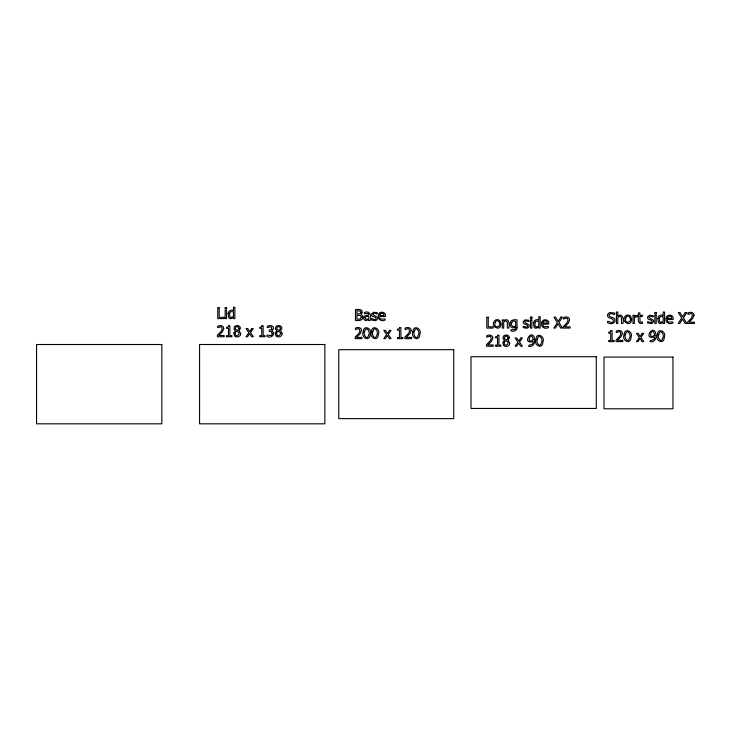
<?xml version="1.0" encoding="UTF-8"?>
<svg xmlns="http://www.w3.org/2000/svg" width="731" height="731" viewBox="0 0 731 731"><rect width="100%" height="100%" fill="white"/><g stroke="black" fill="none" stroke-linecap="round" stroke-linejoin="round"><path stroke-width="1.1" d="M533.246 339.787C525.269 345.69 531.181 328.932 533.246 339.787M654.62 335.163C646.643 341.066 652.555 324.308 654.62 335.163M363.252 331.801C360.465 337.886 370.105 342.135 370.133 334.542C372.911 328.475 363.28 324.208 363.252 331.801M371.458 331.801C368.671 337.886 378.311 342.135 378.338 334.542C381.116 328.475 371.485 324.208 371.458 331.801M412.914 331.801C410.128 337.886 419.768 342.135 419.795 334.542C422.573 328.475 412.942 324.208 412.914 331.801M536.006 339.394C533.219 345.48 542.859 349.729 542.886 342.135C545.664 336.068 536.042 331.801 536.006 339.394M624.128 334.771C621.341 340.847 630.981 345.105 631.008 337.503C633.786 331.435 624.155 327.177 624.128 334.771M657.379 334.771C654.592 340.847 664.232 345.105 664.26 337.503C667.037 331.435 657.407 327.177 657.379 334.771M364.769 331.262C362.412 334.67 367.62 340.938 368.607 335.127C371.001 331.673 365.728 325.386 364.769 331.262M372.974 331.262C370.617 334.67 375.825 340.938 376.812 335.127C379.206 331.673 373.934 325.386 372.974 331.262M414.431 331.262C412.074 334.67 417.282 340.938 418.269 335.127C420.663 331.673 415.391 325.386 414.431 331.262M537.523 338.855C535.174 342.263 540.373 348.532 541.369 342.72C543.754 339.266 538.482 332.98 537.523 338.855M625.645 334.222C623.287 337.64 628.496 343.908 629.482 338.097C631.876 334.643 626.604 328.356 625.645 334.222M658.896 334.222C656.539 337.64 661.747 343.908 662.734 338.097C665.128 334.643 659.855 328.356 658.896 334.222M534.726 340.107C535.156 343.561 532.323 347.444 528.577 346.284C528.184 343.89 534.187 345.882 533.21 341.523C520.417 345.096 533.264 326.035 534.726 340.107M656.091 335.483C656.52 338.937 653.697 342.821 649.95 341.66C649.557 339.266 655.552 341.249 654.583 336.9C641.791 340.472 654.638 321.402 656.091 335.483M517.018 327.15C517.548 330.604 513.655 332.057 510.923 330.832C510.165 327.826 517.073 332.02 515.638 326.995C513.381 329.352 509.534 327.004 510.137 323.906C509.763 319.447 514.469 319.538 517.018 319.886L517.018 327.15M500.909 323.988C501.009 332.185 489.441 326.547 494.595 320.799A3.271 3.271 0 0 1 496.468 319.73L498.039 319.73A3.235 3.235 0 0 1 499.913 320.79L500.909 323.988M631.557 319.365C631.657 327.561 620.089 321.914 625.243 316.167A3.271 3.271 0 0 1 627.116 315.107L628.687 315.107A3.235 3.235 0 0 1 630.561 316.167L631.557 319.365M228.054 313.553L228.821 317.738A2.632 2.632 0 0 0 230.384 318.762L233.481 317.766L233.481 318.597L234.861 318.597L234.861 307.184L233.481 307.184L233.481 310.73A3.728 3.728 0 0 0 230.768 310.255L229.031 311.324L228.054 313.553M378.338 315.49C377.223 319.538 382.002 322.051 385.2 319.995C385.986 317.044 378.914 321.722 379.681 316.541L385.356 316.541C386.745 311.452 378.594 310.465 378.338 315.49M533.365 323.038L534.133 327.214A2.632 2.632 0 0 0 535.695 328.246L538.793 327.25L538.793 328.082L540.172 328.082L540.172 316.66L538.793 316.66L538.793 320.215A3.728 3.728 0 0 0 536.07 319.739L534.343 320.799L533.365 323.038M541.662 323.084C540.547 327.132 545.326 329.635 548.524 327.589C549.319 324.637 542.219 329.306 543.005 324.125L548.679 324.125C550.068 319.036 541.918 318.049 541.662 323.084M657.763 318.414L658.54 322.59A2.632 2.632 0 0 0 660.093 323.614L663.191 322.618L663.191 323.458L664.57 323.458L664.57 312.036L663.191 312.036L663.191 315.591A3.728 3.728 0 0 0 660.477 315.107L658.741 316.176L657.763 318.414M666.069 318.46C664.945 322.508 669.724 325.012 672.931 322.956C673.708 320.014 666.635 324.683 667.403 319.502L673.087 319.502C674.475 314.412 666.325 313.425 666.069 318.46M272.16 333.4C272.553 338.06 266.047 332.989 267.007 336.297C270.571 339.294 276.455 333.839 272.151 331.006C270.388 330.677 275.039 328.932 273.193 327.059C272.005 325.048 269.127 325.432 267.308 326.264C266.477 329.654 269.885 325.478 271.384 327.196L271.795 329.169L269.236 330.211L269.236 331.435L271.503 331.819L272.16 333.4M239 328.365L237.904 330.558L235.903 329.544A1.563 1.563 0 0 1 235.318 328.274C235.3 326.081 239.092 326.172 239 328.365M280.448 328.365L279.361 330.558L277.36 329.544A1.563 1.563 0 0 1 276.775 328.274C276.747 326.081 280.549 326.172 280.448 328.365M361.397 317.199L360.155 319.027L356.947 319.255L356.947 315.216L360.511 315.5L361.397 317.199M508.054 337.85L506.958 340.043L504.957 339.029A1.563 1.563 0 0 1 504.372 337.759C504.344 335.566 508.146 335.657 508.054 337.85M240.709 333.701L240.133 335.547L238.544 336.753L236.369 336.936L234.532 336.059L233.71 332.879L235.437 330.905L233.947 329.215L234.377 326.821A3.143 3.143 0 0 1 235.839 325.77C237.712 325.067 240.481 326.063 240.435 328.347C238.534 331.024 239.402 331.042 240.709 333.701M282.166 333.701L281.59 335.547L280 336.753L277.826 336.936L275.98 336.059L275.158 332.879L276.894 330.905L275.404 329.215L275.834 326.821A3.143 3.143 0 0 1 277.296 325.77C279.169 325.067 281.938 326.063 281.892 328.347C279.991 331.024 280.859 331.042 282.166 333.701M509.763 343.186L509.187 345.032L507.597 346.238L505.423 346.421L503.577 345.535L502.764 342.364L504.491 340.39L503.001 338.691L503.431 336.306A3.143 3.143 0 0 1 504.893 335.255C506.766 334.551 509.534 335.547 509.489 337.832C507.588 340.5 508.456 340.527 509.763 343.186M371.714 314.074C370.617 317.665 376.62 315.975 376.036 318.89C374.683 321.311 370.855 316.496 371.622 320.004L375.113 320.644A3.125 3.125 0 0 0 376.739 319.94C380.184 316.176 373.02 316.532 373.194 313.91C374.382 311.589 378.11 315.984 377.26 312.694L373.477 312.274L371.714 314.074M523.295 321.658C522.199 325.249 528.202 323.559 527.618 326.483C526.265 328.904 522.427 324.089 523.204 327.589L526.695 328.237A3.125 3.125 0 0 0 528.312 327.534C531.766 323.769 524.602 324.125 524.767 321.503C525.964 319.173 529.692 323.577 528.833 320.279L525.05 319.858L523.295 321.658M647.693 317.035C646.597 320.626 652.6 318.935 652.015 321.859C650.663 324.281 646.743 319.447 647.611 322.965L651.093 323.605A3.125 3.125 0 0 0 652.719 322.91C656.173 319.145 649 319.502 649.174 316.87C650.371 314.549 654.09 318.954 653.24 315.655L649.457 315.235L647.693 317.035M362.905 317.135C362.878 320.872 358.08 320.754 355.494 320.498L355.494 309.56C357.779 309.414 363.143 308.893 362.293 312.758C359.497 314.769 362.859 314.641 362.905 317.135M607.763 314.823C606.438 319.438 614.332 317.318 613.391 321.311C611.929 324.884 606.611 318.661 607.625 322.8C610.102 324.326 614.954 324.034 615.054 320.342C615.493 316.313 608.411 318.515 609.371 314.604C610.723 311.269 615.612 316.998 614.634 313.032L609.919 312.557A3.481 3.481 0 0 0 608.283 313.709L607.763 314.823M495.152 322.599C492.959 329.343 502.773 327.205 498.907 321.622A1.855 1.855 0 0 0 497.756 320.9L496.742 320.9A1.864 1.864 0 0 0 495.591 321.622L495.152 322.599M625.8 317.976C623.607 324.71 633.421 322.581 629.555 316.998A1.855 1.855 0 0 0 628.404 316.267L627.39 316.267A1.864 1.864 0 0 0 626.239 316.998L625.8 317.976M229.552 313.206L229.863 316.751A1.508 1.508 0 0 0 230.877 317.464L233.481 316.605L233.481 311.881L230.722 311.634L229.552 313.206M235.144 332.907C234.843 339.559 243.222 332.34 236.323 331.28L235.144 332.907M276.601 332.907C276.291 339.559 284.679 332.34 277.771 331.28L276.601 332.907M504.198 342.391C503.887 349.043 512.276 341.825 505.368 340.756L504.198 342.391M534.864 322.691L535.174 326.227A1.508 1.508 0 0 0 536.188 326.949L538.793 326.09L538.793 321.357L536.033 321.119L534.864 322.691M659.271 318.067L659.581 321.603A1.508 1.508 0 0 0 660.586 322.325L663.191 321.457L663.191 316.733L660.44 316.496L659.271 318.067M363.764 317.327L363.672 318.113A2.805 2.805 0 0 0 364.102 319.621L365.664 320.671L368.826 319.621L368.826 320.498L370.197 320.498C371.896 316.084 369.804 309.981 364.34 312.475C363.408 315.701 368.232 311.561 368.789 314.394C368.588 316.185 364.038 314.531 363.764 317.327M511.718 322.609C510.43 325.35 513.354 328.118 515.638 325.862L515.638 321.357L513.326 320.946L511.718 322.609M223.723 328.594L222.507 331.728L218.807 335.492L224.179 335.492L224.179 336.744L217.436 336.744L217.436 335.209C219.218 333.108 223.531 330.485 221.694 327.296C220.278 325.368 216.897 329.672 217.664 326.245C219.812 324.966 223.85 325.441 223.723 328.594M361.479 330.494L360.255 333.628L356.554 337.384L361.927 337.384L361.927 338.636L355.184 338.636L355.184 337.101C356.975 334.999 361.288 332.377 359.442 329.188C358.035 327.26 354.654 331.563 355.412 328.146C357.56 326.858 361.598 327.333 361.479 330.494M411.133 330.494L409.917 333.628L406.217 337.384L411.59 337.384L411.59 338.636L404.846 338.636L404.846 337.101C406.628 334.999 410.941 332.377 409.104 329.188C407.688 327.269 404.216 331.572 405.075 328.146C407.222 326.858 411.261 327.333 411.133 330.494M492.776 338.078L491.561 341.213L487.86 344.977L493.233 344.977L493.233 346.229L486.49 346.229L486.49 344.694C488.271 342.592 492.584 339.97 490.739 336.781C489.322 334.853 485.85 339.166 486.718 335.73C488.856 334.442 492.895 334.926 492.776 338.078M569.595 319.94L568.371 323.075L564.679 326.83L570.052 326.83L570.052 328.082L563.299 328.082L563.299 326.547C565.09 324.445 569.403 321.832 567.558 318.634C566.15 316.706 562.769 321.01 563.528 317.592C565.675 316.304 569.714 316.788 569.595 319.94M622.355 333.455L621.131 336.589L617.43 340.344L622.803 340.344L622.803 341.605L616.059 341.605L616.059 340.07C617.85 337.969 622.163 335.346 620.317 332.157C618.91 330.229 615.529 334.524 616.288 331.106C618.435 329.818 622.474 330.302 622.355 333.455M693.993 315.308L692.778 318.442L689.077 322.207L694.45 322.207L694.45 323.458L687.707 323.458L687.707 321.923C689.488 319.822 693.801 317.199 691.965 314.01C690.539 312.091 687.076 316.395 687.935 312.959C690.082 311.671 694.121 312.155 693.993 315.308M365.18 317.473L365.491 319.091L367.273 319.383L368.826 318.478L368.826 316.203L366.368 316.541L365.18 317.473M360.876 312.238L360.273 313.645L356.947 314.001L356.947 310.803L360.319 311.095L360.876 312.238M379.882 314.568L379.681 315.481L384.013 315.481C384.415 312.959 380.668 312.384 379.882 314.568M543.206 322.161L543.005 323.075L547.336 323.075C547.738 320.553 543.992 319.977 543.206 322.161M667.613 317.528L667.403 318.442L671.743 318.442C672.136 315.92 668.39 315.344 667.613 317.528M228.748 325.779L228.154 326.985L226.5 327.305L226.5 328.301L228.483 328.301L228.483 335.63L226.5 335.63L226.5 336.744L231.828 336.744L231.828 335.63L229.89 335.63L229.89 325.779L228.748 325.779M262 325.779L261.406 326.985L259.752 327.305L259.752 328.301L261.725 328.301L261.725 335.63L259.752 335.63L259.752 336.744L265.079 336.744L265.079 335.63L263.142 335.63L263.142 325.779L262 325.779M399.756 327.671L399.153 328.877L397.5 329.197L397.5 330.193L399.482 330.193L399.482 337.521L397.5 337.521L397.5 338.636L402.827 338.636L402.827 337.521L400.89 337.521L400.89 327.671L399.756 327.671M497.802 335.264L497.208 336.47L495.554 336.79L495.554 337.786L497.528 337.786L497.528 345.114L495.554 345.114L495.554 346.229L500.881 346.229L500.881 345.114L498.944 345.114L498.944 335.264L497.802 335.264M610.97 330.64L610.367 331.847L608.713 332.166L608.713 333.162L610.696 333.162L610.696 340.482L608.713 340.482L608.713 341.605L614.04 341.605L614.04 340.482L612.103 340.482L612.103 330.64L610.97 330.64M560.86 317.153L558.21 321.448L555.597 317.153L553.934 317.153L557.305 322.618L553.833 328.082L555.405 328.082L558.118 323.714L560.778 328.082L562.441 328.082L559.014 322.545L562.441 317.153L560.86 317.153M685.258 312.53L682.608 316.825L679.994 312.53L678.341 312.53L681.712 317.994L678.24 323.458L679.812 323.458L682.516 319.081L685.175 323.458L686.848 323.458L683.421 317.912L686.838 312.53L685.258 312.53M251.747 328.548L249.719 331.618L247.745 328.548L246.055 328.548L248.869 332.678L246.018 336.744L247.59 336.744L249.636 333.647L251.619 336.744L253.319 336.744L250.486 332.587L253.319 328.548L251.747 328.548M389.495 330.439L387.476 333.51L385.502 330.439L383.802 330.439L386.617 334.57L383.775 338.636L385.338 338.636L387.384 335.538L389.376 338.636L391.067 338.636L388.234 334.478L391.067 330.439L389.495 330.439M520.801 338.033L518.772 341.094L516.799 338.033L515.099 338.033L517.923 342.163L515.072 346.229L516.634 346.229L518.681 343.131L520.673 346.229L522.373 346.229L519.54 342.062L522.373 338.033L520.801 338.033M642.165 333.4L640.146 336.47L638.172 333.4L636.473 333.4L639.296 337.539L636.445 341.605L638.008 341.605L640.054 338.508L642.046 341.605L643.737 341.605L640.904 337.439L643.737 333.4L642.165 333.4M634.855 317.217L634.353 317.638L634.353 323.458L632.973 323.458L632.973 315.262L634.353 315.262L634.353 316.477C637.103 313.508 638.656 317.327 634.855 317.217M504.317 320.306L503.705 320.799L503.705 319.886L502.325 319.886L502.325 328.082L503.705 328.082L503.705 321.96L504.774 321.247A2.357 2.357 0 0 1 506.3 321.01L507.332 322.362L507.387 328.082L508.767 328.082C509.863 325.322 509.05 317.336 504.317 320.306M618.426 315.682L617.805 316.167L617.805 312.036L616.425 312.036L616.425 323.458L617.805 323.458L617.805 317.336L618.874 316.624A2.357 2.357 0 0 1 620.4 316.386L621.441 317.738L621.496 323.458L622.876 323.458C623.963 320.699 623.15 312.704 618.426 315.682M642.311 322.143L640.045 321.896L639.853 316.404L642.394 316.404L642.394 315.262L639.853 315.262L639.853 312.905L638.474 312.905L638.474 315.262L637.542 315.262L637.542 316.404L638.474 316.404C637.697 319.118 638.062 325.131 642.394 323.385L642.394 322.143M219.199 307.669L217.737 307.669L217.737 318.597L224.079 318.597L224.079 317.309L219.199 317.309L219.199 307.669M226.619 307.596L225.047 307.596L225.047 309.03L226.619 309.03L226.619 307.596M226.519 310.401L225.139 310.401L225.139 318.597L226.519 318.597L226.519 310.401M656.328 312.457L654.757 312.457L654.757 313.891L656.328 313.891L656.328 312.457M656.228 315.262L654.848 315.262L654.848 323.458L656.228 323.458L656.228 315.262M531.93 317.08L530.359 317.08L530.359 318.515L531.93 318.515L531.93 317.08M488.244 317.153L486.791 317.153L486.791 328.082L493.133 328.082L493.133 326.794L488.244 326.794L488.244 317.153M531.83 319.886L530.45 319.886L530.45 328.082L531.83 328.082L531.83 319.886M161.834 344.511L36.55 344.511L36.55 423.816L161.834 423.816L161.834 344.511M324.856 344.511L199.572 344.511L199.572 423.816L324.856 423.816L324.856 344.511M453.723 349.683L338.782 349.683L338.782 418.644L453.723 418.644L453.723 349.683M596.277 356.728L470.992 356.728L470.992 408.446L596.277 408.446L596.277 356.728M672.959 357.075L603.998 357.075L603.998 408.793L672.959 408.793L672.959 357.075"/></g></svg>
